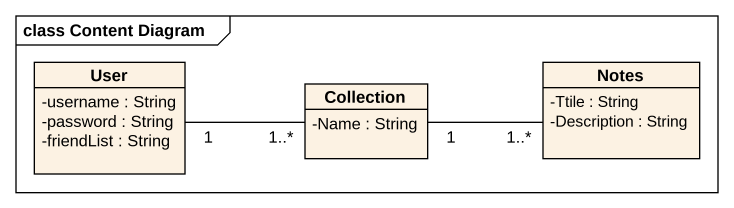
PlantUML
@startuml
mainframe class Content Diagram
hide circle
hide empty members
skinparam classAttributeIconSize 0
class User {
  -username : String
  -password : String
  -friendList : String
}
class Collection {
  -Name : String
}
class Notes {
  -Ttile : String
  -Description : String
}
User "1" -right- "1..*" Collection
Collection "1" -right- "1..*" Notes
@enduml
